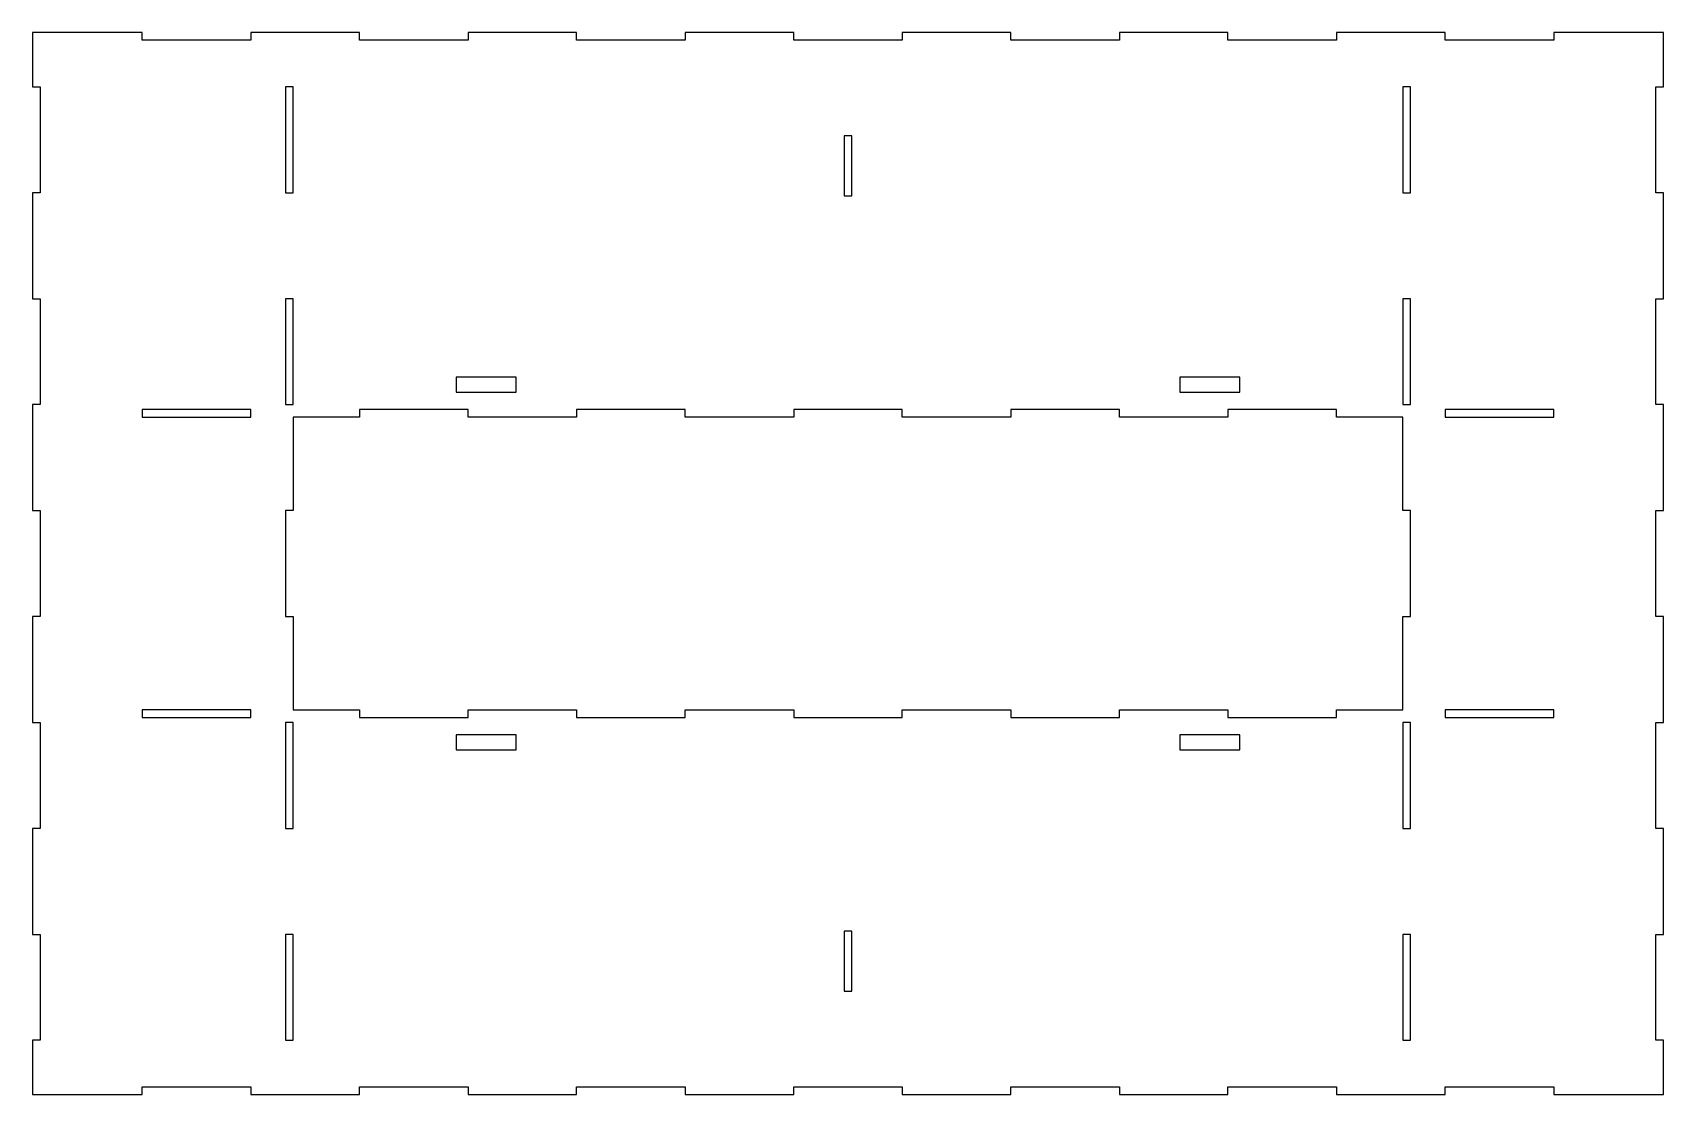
# Model space of a CAD drawing. Header units: millimetres. Extents: x -30736 to -29432, y -8593 to -7745.
import ezdxf

# ---------------------------------------------------------------- set-up
doc = ezdxf.new("R2010")
doc.units = ezdxf.units.MM

msp = doc.modelspace()

# ---------------------------------------------------------------- linework, layer by layer
at = {"extrusion": (0, 0, -1)}
for p, q in [((-30736, -7744.5), (-30736, -7787.8)), ((-30648.3, -7744.5), (-30736, -7744.5)), ((-30648.3, -7750.5), (-30648.3, -7744.5)), ((-30561.5, -7744.5), (-30561.5, -7750.5)), ((-30474.7, -7744.5), (-30561.5, -7744.5)), ((-30474.7, -7750.5), (-30474.7, -7744.5)), ((-30387.9, -7744.5), (-30387.9, -7750.5)), ((-30301.1, -7744.5), (-30387.9, -7744.5)), ((-30301.1, -7750.5), (-30301.1, -7744.5)), ((-30214.3, -7744.5), (-30214.3, -7750.5)), ((-30127.5, -7744.5), (-30214.3, -7744.5)), ((-30127.5, -7750.5), (-30127.5, -7744.5)), ((-30040.7, -7744.5), (-30040.7, -7750.5)), ((-29953.9, -7744.5), (-30040.7, -7744.5)), ((-29953.9, -7750.5), (-29953.9, -7744.5)), ((-29867.1, -7744.5), (-29867.1, -7750.5)), ((-29780.3, -7744.5), (-29867.1, -7744.5)), ((-29780.3, -7750.5), (-29780.3, -7744.5)), ((-29693.5, -7744.5), (-29693.5, -7750.5)), ((-29606.7, -7744.5), (-29693.5, -7744.5)), ((-29606.7, -7750.5), (-29606.7, -7744.5)), ((-29519.9, -7744.5), (-29519.9, -7750.5)), ((-29432.2, -7744.5), (-29519.9, -7744.5)), ((-29432.2, -7787.8), (-29432.2, -7744.5)), ((-30561.5, -7750.5), (-30648.3, -7750.5)), ((-30387.9, -7750.5), (-30474.7, -7750.5)), ((-30214.3, -7750.5), (-30301.1, -7750.5)), ((-30040.7, -7750.5), (-30127.5, -7750.5)), ((-29867.1, -7750.5), (-29953.9, -7750.5)), ((-29693.5, -7750.5), (-29780.3, -7750.5)), ((-29519.9, -7750.5), (-29606.7, -7750.5)), ((-30736, -7787.8), (-30730, -7787.8)), ((-30730, -7787.8), (-30730, -7872.5)), ((-30533.7, -7787.8), (-30533.7, -7872.5)), ((-30527.7, -7787.8), (-30533.7, -7787.8)), ((-30527.7, -7872.5), (-30527.7, -7787.8)), ((-29634.5, -7787.8), (-29640.5, -7787.8)), ((-29640.5, -7787.8), (-29640.5, -7872.5)), ((-29634.5, -7872.5), (-29634.5, -7787.8)), ((-29438.2, -7787.8), (-29432.2, -7787.8)), ((-29438.2, -7872.5), (-29438.2, -7787.8)), ((-30081.1, -7827.1), (-30087.1, -7827.1)), ((-30087.1, -7827.1), (-30087.1, -7875.1)), ((-30081.1, -7875.1), (-30081.1, -7827.1)), ((-30736, -7872.5), (-30736, -7957.2)), ((-30730, -7872.5), (-30736, -7872.5)), ((-30533.7, -7872.5), (-30527.7, -7872.5)), ((-29640.5, -7872.5), (-29634.5, -7872.5)), ((-29432.2, -7872.5), (-29438.2, -7872.5)), ((-29432.2, -7957.2), (-29432.2, -7872.5)), ((-30087.1, -7875.1), (-30081.1, -7875.1)), ((-30736, -7957.2), (-30730, -7957.2)), ((-30730, -7957.2), (-30730, -8041.9)), ((-30527.7, -7957.2), (-30533.7, -7957.2)), ((-30533.7, -7957.2), (-30533.7, -8041.9)), ((-30527.7, -8041.9), (-30527.7, -7957.2)), ((-29634.5, -7957.2), (-29640.5, -7957.2)), ((-29640.5, -7957.2), (-29640.5, -8041.9)), ((-29634.5, -8041.9), (-29634.5, -7957.2)), ((-29438.2, -7957.2), (-29432.2, -7957.2)), ((-29438.2, -8041.9), (-29438.2, -7957.2)), ((-30349.4, -8019.9), (-30397.4, -8019.9)), ((-30397.4, -8019.9), (-30397.4, -8031.9)), ((-30349.4, -8031.9), (-30349.4, -8019.9)), ((-29770.7, -8019.9), (-29818.7, -8019.9)), ((-29818.7, -8019.9), (-29818.7, -8031.9)), ((-29770.7, -8031.9), (-29770.7, -8019.9)), ((-30736, -8041.9), (-30736, -8126.6)), ((-30730, -8041.9), (-30736, -8041.9)), ((-30533.7, -8041.9), (-30527.7, -8041.9)), ((-30397.4, -8031.9), (-30349.4, -8031.9)), ((-29818.7, -8031.9), (-29770.7, -8031.9)), ((-29640.5, -8041.9), (-29634.5, -8041.9)), ((-29432.2, -8041.9), (-29438.2, -8041.9)), ((-29432.2, -8126.6), (-29432.2, -8041.9)), ((-30561.5, -8045.8), (-30648.3, -8045.8)), ((-30648.3, -8045.8), (-30648.3, -8051.8)), ((-30648.3, -8051.8), (-30561.5, -8051.8)), ((-30561.5, -8051.8), (-30561.5, -8045.8)), ((-30474.7, -8051.8), (-30527.7, -8051.8)), ((-30527.7, -8051.8), (-30527.7, -8126.6)), ((-30387.9, -8045.8), (-30474.7, -8045.8)), ((-30474.7, -8045.8), (-30474.7, -8051.8)), ((-30387.9, -8051.8), (-30387.9, -8045.8)), ((-30301.1, -8051.8), (-30387.9, -8051.8)), ((-30214.3, -8045.8), (-30301.1, -8045.8)), ((-30301.1, -8045.8), (-30301.1, -8051.8)), ((-30214.3, -8051.8), (-30214.3, -8045.8)), ((-30127.5, -8051.8), (-30214.3, -8051.8)), ((-30040.7, -8045.8), (-30127.5, -8045.8)), ((-30127.5, -8045.8), (-30127.5, -8051.8)), ((-30040.7, -8051.8), (-30040.7, -8045.8)), ((-29953.9, -8051.8), (-30040.7, -8051.8)), ((-29867.1, -8045.8), (-29953.9, -8045.8)), ((-29953.9, -8045.8), (-29953.9, -8051.8)), ((-29867.1, -8051.8), (-29867.1, -8045.8)), ((-29780.3, -8051.8), (-29867.1, -8051.8)), ((-29693.5, -8045.8), (-29780.3, -8045.8)), ((-29780.3, -8045.8), (-29780.3, -8051.8)), ((-29693.5, -8051.8), (-29693.5, -8045.8)), ((-29640.5, -8051.8), (-29693.5, -8051.8)), ((-29640.5, -8126.6), (-29640.5, -8051.8)), ((-29519.9, -8045.8), (-29606.7, -8045.8)), ((-29606.7, -8045.8), (-29606.7, -8051.8)), ((-29606.7, -8051.8), (-29519.9, -8051.8)), ((-29519.9, -8051.8), (-29519.9, -8045.8)), ((-30736, -8126.6), (-30730, -8126.6)), ((-30730, -8126.6), (-30730, -8211.3)), ((-30527.7, -8126.6), (-30533.7, -8126.6)), ((-30533.7, -8126.6), (-30533.7, -8211.3)), ((-29634.5, -8126.6), (-29640.5, -8126.6)), ((-29634.5, -8211.3), (-29634.5, -8126.6)), ((-29438.2, -8126.6), (-29432.2, -8126.6)), ((-29438.2, -8211.3), (-29438.2, -8126.6)), ((-30736, -8211.3), (-30736, -8296)), ((-30730, -8211.3), (-30736, -8211.3)), ((-30533.7, -8211.3), (-30527.7, -8211.3)), ((-30527.7, -8211.3), (-30527.7, -8286)), ((-29640.5, -8286), (-29640.5, -8211.3)), ((-29640.5, -8211.3), (-29634.5, -8211.3)), ((-29432.2, -8211.3), (-29438.2, -8211.3)), ((-29432.2, -8296), (-29432.2, -8211.3)), ((-30561.5, -8286), (-30648.3, -8286)), ((-30648.3, -8286), (-30648.3, -8292)), ((-30648.3, -8292), (-30561.5, -8292)), ((-30561.5, -8292), (-30561.5, -8286)), ((-30527.7, -8286), (-30474.7, -8286)), ((-30474.7, -8286), (-30474.7, -8292)), ((-30474.7, -8292), (-30387.9, -8292)), ((-30387.9, -8292), (-30387.9, -8286)), ((-30387.9, -8286), (-30301.1, -8286)), ((-30301.1, -8286), (-30301.1, -8292)), ((-30301.1, -8292), (-30214.3, -8292)), ((-30214.3, -8292), (-30214.3, -8286)), ((-30214.3, -8286), (-30127.5, -8286)), ((-30127.5, -8286), (-30127.5, -8292)), ((-30127.5, -8292), (-30040.7, -8292)), ((-30040.7, -8292), (-30040.7, -8286)), ((-30040.7, -8286), (-29953.9, -8286)), ((-29953.9, -8286), (-29953.9, -8292)), ((-29953.9, -8292), (-29867.1, -8292)), ((-29867.1, -8292), (-29867.1, -8286)), ((-29867.1, -8286), (-29780.3, -8286)), ((-29780.3, -8286), (-29780.3, -8292)), ((-29780.3, -8292), (-29693.5, -8292)), ((-29693.5, -8292), (-29693.5, -8286)), ((-29693.5, -8286), (-29640.5, -8286)), ((-29519.9, -8286), (-29606.7, -8286)), ((-29606.7, -8286), (-29606.7, -8292)), ((-29606.7, -8292), (-29519.9, -8292)), ((-29519.9, -8292), (-29519.9, -8286)), ((-30736, -8296), (-30730, -8296)), ((-30730, -8296), (-30730, -8380.7)), ((-30527.7, -8296), (-30533.7, -8296)), ((-30533.7, -8296), (-30533.7, -8380.7)), ((-30527.7, -8380.7), (-30527.7, -8296)), ((-29634.5, -8296), (-29640.5, -8296)), ((-29640.5, -8296), (-29640.5, -8380.7)), ((-29634.5, -8380.7), (-29634.5, -8296)), ((-29438.2, -8296), (-29432.2, -8296)), ((-29438.2, -8380.7), (-29438.2, -8296)), ((-30349.4, -8305.9), (-30397.4, -8305.9)), ((-30397.4, -8305.9), (-30397.4, -8317.9)), ((-30397.4, -8317.9), (-30349.4, -8317.9)), ((-30349.4, -8317.9), (-30349.4, -8305.9)), ((-29770.7, -8305.9), (-29818.7, -8305.9)), ((-29818.7, -8305.9), (-29818.7, -8317.9)), ((-29818.7, -8317.9), (-29770.7, -8317.9)), ((-29770.7, -8317.9), (-29770.7, -8305.9)), ((-30736, -8380.7), (-30736, -8465.4)), ((-30730, -8380.7), (-30736, -8380.7)), ((-30533.7, -8380.7), (-30527.7, -8380.7)), ((-29640.5, -8380.7), (-29634.5, -8380.7)), ((-29432.2, -8380.7), (-29438.2, -8380.7)), ((-29432.2, -8465.4), (-29432.2, -8380.7)), ((-30736, -8465.4), (-30730, -8465.4)), ((-30730, -8465.4), (-30730, -8550.1)), ((-30527.7, -8465.4), (-30533.7, -8465.4)), ((-30533.7, -8465.4), (-30533.7, -8550.1)), ((-30527.7, -8550.1), (-30527.7, -8465.4)), ((-30081.1, -8462.8), (-30087.1, -8462.8)), ((-30087.1, -8462.8), (-30087.1, -8510.8)), ((-30081.1, -8510.8), (-30081.1, -8462.8)), ((-29634.5, -8465.4), (-29640.5, -8465.4)), ((-29640.5, -8465.4), (-29640.5, -8550.1)), ((-29634.5, -8550.1), (-29634.5, -8465.4)), ((-29438.2, -8465.4), (-29432.2, -8465.4)), ((-29438.2, -8550.1), (-29438.2, -8465.4)), ((-30087.1, -8510.8), (-30081.1, -8510.8)), ((-30736, -8550.1), (-30736, -8593.3)), ((-30730, -8550.1), (-30736, -8550.1)), ((-30533.7, -8550.1), (-30527.7, -8550.1)), ((-29640.5, -8550.1), (-29634.5, -8550.1)), ((-29432.2, -8550.1), (-29438.2, -8550.1)), ((-29432.2, -8593.3), (-29432.2, -8550.1)), ((-30648.3, -8587.3), (-30561.5, -8587.3)), ((-30648.3, -8593.3), (-30648.3, -8587.3)), ((-30561.5, -8587.3), (-30561.5, -8593.3)), ((-30474.7, -8587.3), (-30387.9, -8587.3)), ((-30474.7, -8593.3), (-30474.7, -8587.3)), ((-30387.9, -8587.3), (-30387.9, -8593.3)), ((-30301.1, -8587.3), (-30214.3, -8587.3)), ((-30301.1, -8593.3), (-30301.1, -8587.3)), ((-30214.3, -8587.3), (-30214.3, -8593.3)), ((-30127.5, -8587.3), (-30040.7, -8587.3)), ((-30127.5, -8593.3), (-30127.5, -8587.3)), ((-30040.7, -8587.3), (-30040.7, -8593.3)), ((-29953.9, -8587.3), (-29867.1, -8587.3)), ((-29953.9, -8593.3), (-29953.9, -8587.3)), ((-29867.1, -8587.3), (-29867.1, -8593.3)), ((-29780.3, -8587.3), (-29693.5, -8587.3)), ((-29780.3, -8593.3), (-29780.3, -8587.3)), ((-29693.5, -8587.3), (-29693.5, -8593.3)), ((-29606.7, -8587.3), (-29519.9, -8587.3)), ((-29606.7, -8593.3), (-29606.7, -8587.3)), ((-29519.9, -8587.3), (-29519.9, -8593.3)), ((-30736, -8593.3), (-30648.3, -8593.3)), ((-30561.5, -8593.3), (-30474.7, -8593.3)), ((-30387.9, -8593.3), (-30301.1, -8593.3)), ((-30214.3, -8593.3), (-30127.5, -8593.3)), ((-30040.7, -8593.3), (-29953.9, -8593.3)), ((-29867.1, -8593.3), (-29780.3, -8593.3)), ((-29693.5, -8593.3), (-29606.7, -8593.3)), ((-29519.9, -8593.3), (-29432.2, -8593.3))]:
    msp.add_line(p, q, dxfattribs=at)

doc.saveas('drawing.dxf')
